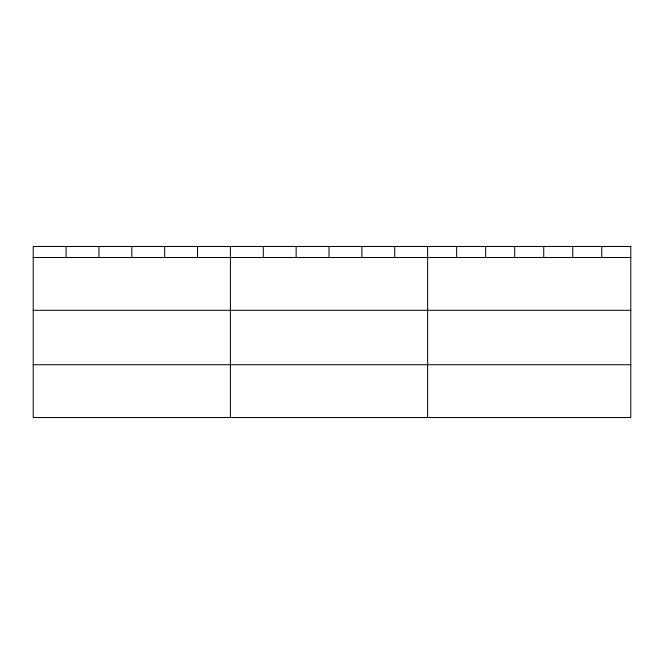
<?xml version="1.0" encoding="UTF-8"?>
<svg xmlns="http://www.w3.org/2000/svg" width="664" height="664" viewBox="0 0 664 664"><rect width="100%" height="100%" fill="white"/><g stroke="black" fill="none" stroke-linecap="round" stroke-linejoin="round"><path stroke-width="1" d="M33.2 257.499L630.8 257.499M33.2 310.312L630.8 310.312M33.2 364.727L630.8 364.727M601.775 246.46L601.775 257.499M572.75 246.46L572.75 257.499M543.725 246.46L543.725 257.499M514.691 246.46L514.691 257.499M485.666 246.46L485.666 257.499M456.641 246.46L456.641 257.499M427.616 246.46L427.616 417.54M394.748 246.46L394.748 257.499M361.88 246.46L361.88 257.499M329.012 246.46L329.012 257.499M296.144 246.46L296.144 257.499M263.276 246.46L263.276 257.499M230.408 246.46L230.408 417.54M197.54 246.46L197.54 257.499M164.672 246.46L164.672 257.499M131.804 246.46L131.804 257.499M98.936 246.46L98.936 257.499M66.068 246.46L66.068 257.499M630.8 246.46L33.2 246.46L33.2 417.54L630.8 417.54L630.8 246.46"/></g></svg>
